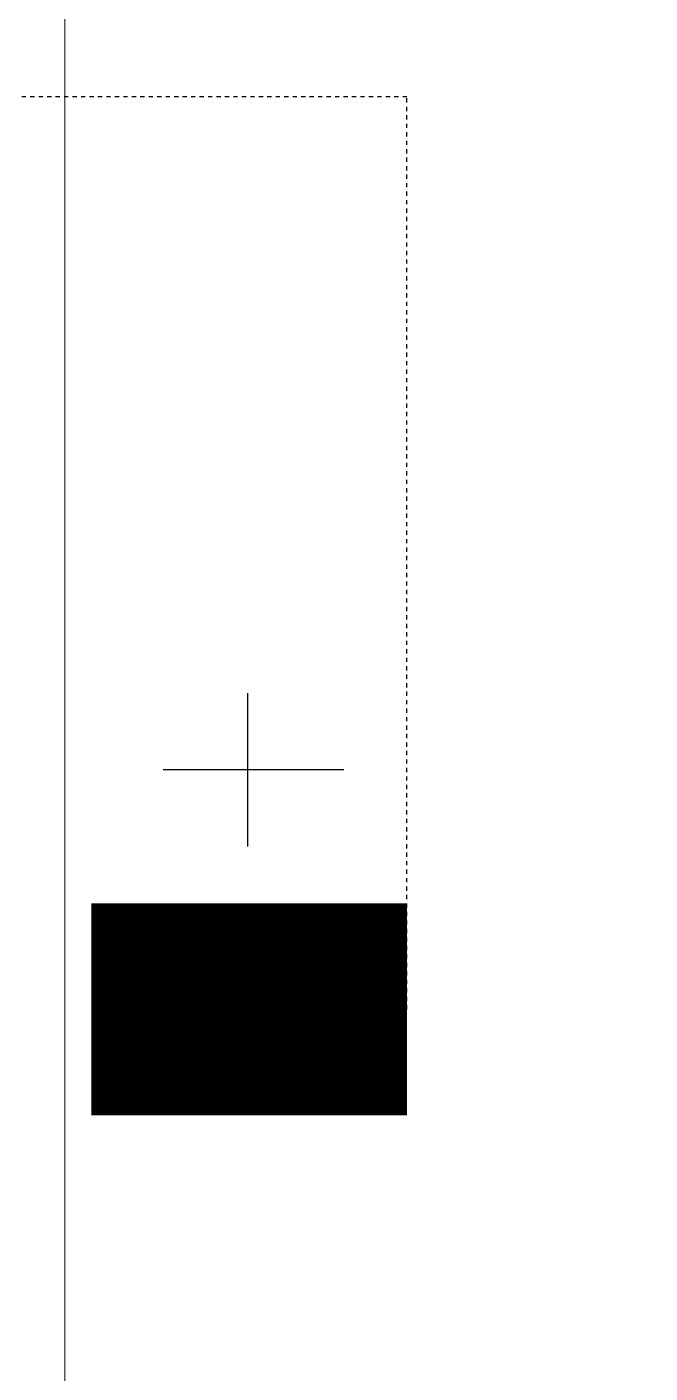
# Model space of a CAD drawing. Header units: feet. Extents: x -12372 to 90117, y -14865 to 4121.
# Drawn here: x 4663.37 to 4678.09, y 3689.35 to 3721.12 of the extents above; entities that cross this region are included whole.
import ezdxf

# ---------------------------------------------------------------- set-up
doc = ezdxf.new("R2010")
doc.units = ezdxf.units.FT
doc.header["$MEASUREMENT"] = 0
doc.linetypes.add('HIDDEN', pattern=[0.375, 0.25, -0.125])
for name, color, linetype in [('E-HARN-COMP', 8, 'Continuous'), ('E-TRUNK-CABLE-POS', 6, 'HIDDEN'), ('Polarity-Text', 7, 'Continuous')]:
    doc.layers.add(name, color=color, linetype=linetype)

# ---------------------------------------------------------------- blocks, each defined once
blk = doc.blocks.new('A$C47dfd34d')
at = {"lineweight": 5}
for points in [[(2.41657, 0.40665), (2.41657, 0.00667), (2.22491, 0.00667), (2.22491, 0.40665)], [(2.22491, 0.00667), (2.22491, 0.40665)]]:
    blk.add_lwpolyline(points, close=True, dxfattribs=at)

msp = doc.modelspace()

# ---------------------------------------------------------------- linework, layer by layer
at = {"layer": 'E-HARN-COMP', "const_width": 5}
msp.add_lwpolyline([(4672.348, 3697.936), (4664.893, 3697.936)], dxfattribs=at)
at = {"layer": 'E-TRUNK-CABLE-POS', "ltscale": 0.1}
msp.add_lwpolyline([(4672.348, 3697.936), (4672.348, 3719.471), (4642.84, 3719.471)], dxfattribs=at)
at = {"layer": 'Polarity-Text'}
for p, q in [((4668.584, 3705.401), (4668.584, 3701.781)), ((4670.86, 3703.591), (4666.585, 3703.591))]:
    msp.add_line(p, q, dxfattribs=at)

# ---------------------------------------------------------------- block references
at = {"xscale": 194.318304, "yscale": 194.318304, "zscale": 194.318304}
msp.add_blockref('A$C47dfd34d', (4231.926, 3657.779), dxfattribs=at)

doc.saveas('drawing.dxf')
